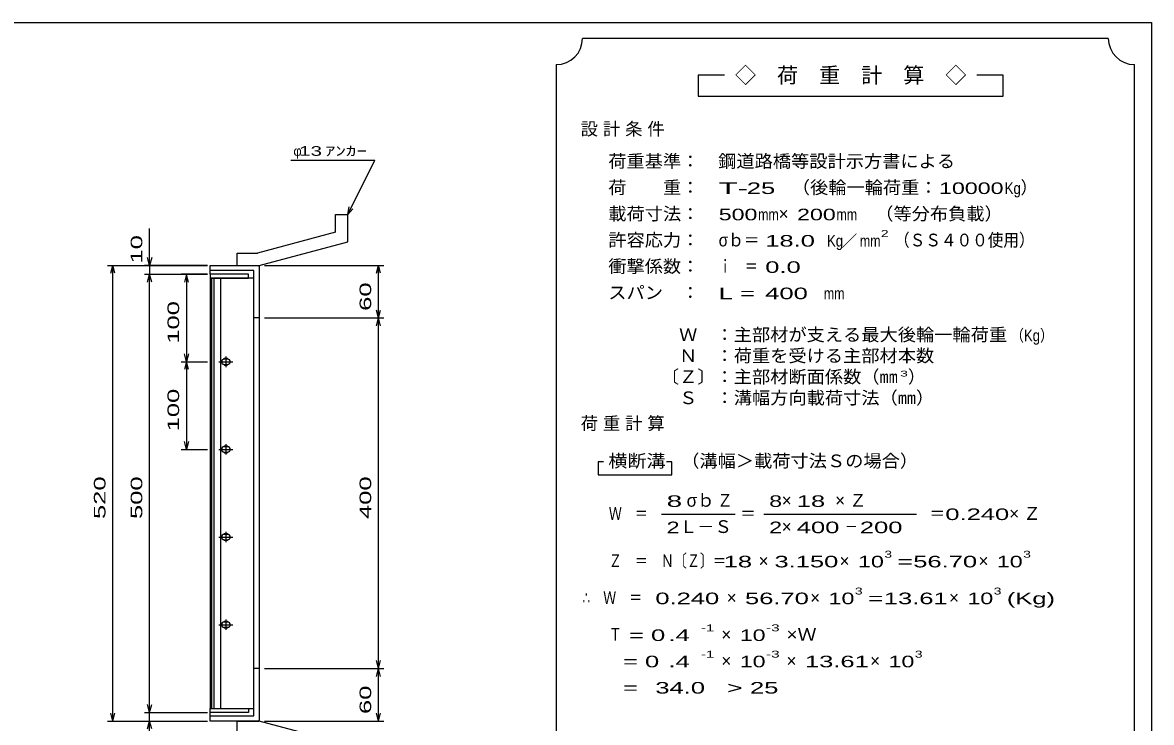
# Model space of a CAD drawing. Units: millimetres, scale not verified, with parts at other scales. Extents: x -1092 to 1039, y -770 to 632.
# Drawn here: x -250 to 1039, y -166 to 632 of the extents above; entities that cross this region are included whole.
import ezdxf
from ezdxf.enums import TextEntityAlignment as Align

# ---------------------------------------------------------------- set-up
doc = ezdxf.new("R2010")
doc.units = ezdxf.units.MM
doc.header["$LTSCALE"] = 6
for name, color, linetype, lineweight in [('0_2', 150, 'Continuous', 25), ('16', 3, 'Continuous', 25), ('19', 6, 'Continuous', 25), ('22', 4, 'Continuous', 25), ('54', 2, 'Continuous', 25)]:
    doc.layers.add(name, color=color, linetype=linetype, lineweight=lineweight)
doc.styles.add('ベクトル', font='')
doc.styles.get('ベクトル').set_extended_font_data('ベクトル')

msp = doc.modelspace()

# ---------------------------------------------------------------- linework, layer by layer
at = {"layer": '0_2'}
for p, q in [((-1037.4, 632.1), (1038.6, 632.1)), ((1038.6, 632.1), (1038.6, -687.9))]:
    msp.add_line(p, q, dxfattribs=at)
at = {"layer": '16'}
for p, q in [((8.4, 345.1), (-35.6, 345.1)), ((-35.6, 345.1), (-35.6, 340.6)), ((-35.6, 340.6), (8.4, 340.6)), ((-35.6, 340.6), (-35.6, -150.4)), ((14.4, 340.6), (-35.6, 340.6)), ((-34.1, 340.6), (-34.1, -150.4)), ((-31.1, -150.4), (-31.1, 340.6)), ((-23.6, 340.6), (-23.6, -150.4)), ((8.4, 340.6), (8.4, 345.1)), ((14.4, -150.4), (14.4, 340.6)), ((-25.6, 245.1), (-9.6, 245.1)), ((-15.6, 248.1), (-19.6, 248.1)), ((-17.6, 251.1), (-17.6, 239.1)), ((-19.6, 242.1), (-15.6, 242.1)), ((-25.6, 145.1), (-9.6, 145.1)), ((-15.6, 148.1), (-19.6, 148.1)), ((-19.6, 142.1), (-15.6, 142.1)), ((-17.6, 151.1), (-17.6, 139.1)), ((-25.6, 45.1), (-9.6, 45.1)), ((-15.6, 48.1), (-19.6, 48.1)), ((-19.6, 42.1), (-15.6, 42.1)), ((-17.6, 51.1), (-17.6, 39.1)), ((-17.6, -48.9), (-17.6, -60.9)), ((-25.6, -54.9), (-9.6, -54.9)), ((-15.6, -51.9), (-19.6, -51.9)), ((-19.6, -57.9), (-15.6, -57.9)), ((-35.6, -150.4), (8.4, -150.4)), ((-35.6, -154.9), (-35.6, -150.4)), ((-35.6, -150.4), (14.4, -150.4)), ((8.4, -150.4), (8.4, -154.9)), ((8.4, -154.9), (-35.6, -154.9))]:
    msp.add_line(p, q, dxfattribs=at)
for centre, radius, start, end in [((-19.6, 245.1), 3, 90, 270), ((-17.6, 245.1), 4, 46.6, 133.4), ((-15.6, 245.1), 3, 270, 90), ((-17.6, 245.1), 4, 226.6, 313.4), ((-19.6, 145.1), 3, 90, 270), ((-17.6, 145.1), 4, 46.6, 133.4), ((-17.6, 145.1), 4, 226.6, 313.4), ((-15.6, 145.1), 3, 270, 90), ((-19.6, 45.1), 3, 90, 270), ((-17.6, 45.1), 4, 46.6, 133.4), ((-17.6, 45.1), 4, 226.6, 313.4), ((-15.6, 45.1), 3, 270, 90), ((-17.6, -54.9), 4, 46.6, 133.4), ((-19.6, -54.9), 3, 90, 270), ((-17.6, -54.9), 4, 226.6, 313.4), ((-15.6, -54.9), 3, 270, 90)]:
    msp.add_arc(centre, radius, start, end, dxfattribs=at)
at = {"layer": '19'}
for p, q in [((107.4, 413.1), (121.4, 413.1)), ((107.4, 393.1), (107.4, 413.1)), ((121.4, 382.1), (121.4, 413.1)), ((107.4, 393.1), (18.4, 369.1)), ((20.4, 355.1), (121.4, 382.1)), ((-4.6, 369.1), (18.4, 369.1)), ((-4.6, 355.1), (-4.6, 369.1)), ((-35.6, 345.1), (-35.6, 355.1)), ((-35.6, 355.1), (19.4, 355.1)), ((14.4, 349.1), (-35.6, 349.1)), ((-4.6, 355.1), (20.4, 355.1)), ((14.4, -158.9), (14.4, 349.1)), ((19.4, 355.1), (20.4, 354.1)), ((20.4, 354.1), (20.4, -163.9)), ((20.4, 295.1), (14.4, 295.1)), ((20.4, -104.9), (14.4, -104.9)), ((-35.6, -164.9), (-35.6, -154.9)), ((-35.6, -158.9), (14.4, -158.9)), ((19.4, -164.9), (-35.6, -164.9)), ((-4.6, -164.9), (20.4, -164.9)), ((-4.6, -178.9), (-4.6, -164.9)), ((20.4, -163.9), (19.4, -164.9)), ((121.4, -191.9), (20.4, -164.9))]:
    msp.add_line(p, q, dxfattribs=at)
at = {"layer": '22'}
for p, q in [((56.4, 475.1), (152.4, 475.1)), ((121.4, 413.1), (152.4, 475.1)), ((121.4, 413.1), (123.2, 421.86)), ((121.4, 413.1), (127.4, 419.7)), ((-104.6, 355.1), (-104.6, 397.1)), ((-104.6, 355.1), (-107, 364.1)), ((-102.2, 364.1), (-104.6, 355.1)), ((-152.6, 355.1), (-38.6, 355.1)), ((-149, 346.1), (-146.6, 355.1)), ((-144.2, 346.1), (-146.6, 355.1)), ((-146.6, -164.9), (-146.6, 355.1)), ((-38.6, 355.1), (-110.6, 355.1)), ((-104.6, 355.1), (-104.6, 345.1)), ((26.4, 355.1), (162.6, 355.1)), ((154.2, 346.1), (156.6, 355.1)), ((159, 346.1), (156.6, 355.1)), ((156.6, 295.1), (156.6, 355.1)), ((-110.6, 345.1), (-38.6, 345.1)), ((-107, 336.1), (-104.6, 345.1)), ((-102.2, 336.1), (-104.6, 345.1)), ((-104.6, -154.9), (-104.6, 345.1)), ((-38.6, 345.1), (-68.6, 345.1)), ((-62.6, 345.1), (-65, 336.1)), ((-60.2, 336.1), (-62.6, 345.1)), ((-62.6, 345.1), (-62.6, 245.1)), ((156.6, 295.1), (154.2, 304.1)), ((156.6, 295.1), (159, 304.1)), ((26.4, 295.1), (162.6, 295.1)), ((154.2, 286.1), (156.6, 295.1)), ((159, 286.1), (156.6, 295.1)), ((156.6, -104.9), (156.6, 295.1)), ((-68.6, 245.1), (-38.6, 245.1)), ((-62.6, 245.1), (-65, 254.1)), ((-62.6, 245.1), (-65, 236.1)), ((-60.2, 254.1), (-62.6, 245.1)), ((-60.2, 236.1), (-62.6, 245.1)), ((-62.6, 245.1), (-62.6, 145.1)), ((-68.6, 145.1), (-38.6, 145.1)), ((-62.6, 145.1), (-65, 154.1)), ((-60.2, 154.1), (-62.6, 145.1)), ((156.6, -104.9), (154.2, -95.9)), ((156.6, -104.9), (159, -95.9)), ((26.4, -104.9), (162.6, -104.9)), ((154.2, -113.9), (156.6, -104.9)), ((159, -113.9), (156.6, -104.9)), ((156.6, -164.9), (156.6, -104.9)), ((-104.6, -154.9), (-107, -145.9)), ((-104.6, -154.9), (-102.2, -145.9)), ((-152.6, -164.9), (-38.6, -164.9)), ((-146.6, -164.9), (-149, -155.9)), ((-146.6, -164.9), (-144.2, -155.9)), ((-110.6, -154.9), (-38.6, -154.9)), ((-110.6, -164.9), (-38.6, -164.9)), ((-107, -173.9), (-104.6, -164.9)), ((-104.6, -164.9), (-104.6, -154.9)), ((-102.2, -173.9), (-104.6, -164.9)), ((-104.6, -206.9), (-104.6, -164.9)), ((26.4, -164.9), (162.6, -164.9)), ((156.6, -164.9), (154.2, -155.9)), ((156.6, -164.9), (159, -155.9))]:
    msp.add_line(p, q, dxfattribs=at)
at = {"layer": '54', "color": 4}
for p, q in [((989.4, 614.1), (389.4, 614.1)), ((359.4, 584.1), (359.4, -345.9)), ((1019.4, -345.9), (1019.4, 584.1)), ((551.4, 572.1), (521.4, 572.1)), ((521.4, 572.1), (521.4, 548.1)), ((869.4, 572.1), (839.4, 572.1)), ((869.4, 548.1), (869.4, 572.1)), ((521.4, 548.1), (869.4, 548.1)), ((413.4, 131.1), (407.4, 131.1)), ((407.4, 131.1), (407.4, 116.1)), ((491.4, 131.1), (485.4, 131.1)), ((491.4, 116.1), (491.4, 131.1)), ((407.4, 116.1), (491.4, 116.1)), ((479.4, 71.1), (563.4, 71.1)), ((596.4, 71.1), (770.4, 71.1))]:
    msp.add_line(p, q, dxfattribs=at)
for centre, start, end in [((359.4, 614.1), 270, 0), ((1019.4, 614.1), 180, 270)]:
    msp.add_arc(centre, 30, start, end, dxfattribs=at)

# ---------------------------------------------------------------- texts
at = {"layer": '22', "color": 2, "style": 'ベクトル', "width": 1.6}
for s, p in [(' 13 ', (59.4, 485.6)), ('ｱﾝｶｰ', (95.4, 485.6))]:
    msp.add_text(s, height=11, dxfattribs=at).set_placement(p, align=Align.MIDDLE_LEFT)
at = {"layer": '22', "color": 2, "style": 'ベクトル'}
msp.add_text('φ', height=11, dxfattribs=at).set_placement((59.4, 485.6), align=Align.MIDDLE_LEFT)
at = {"layer": '22', "color": 2, "style": 'ベクトル', "width": 1.65}
for s, p in [(' 10 ', (-119.6, 349.1)), (' 60 ', (141.6, 295.1)), (' 100 ', (-77.6, 257.6)), (' 100 ', (-77.6, 157.6)), (' 520 ', (-161.6, 57.6)), (' 500 ', (-119.6, 57.6)), (' 400 ', (141.6, 57.6)), (' 60 ', (141.6, -164.9))]:
    msp.add_text(s, height=13.2, rotation=90, dxfattribs=at).set_placement(p, align=Align.MIDDLE_LEFT)
at = {"layer": '54', "style": 'ベクトル'}
for s, height, p in [('◇\u3000荷\u3000重\u3000計\u3000算\u3000◇', 17.6, (563.4, 572.1)), ('）', 14.52, (889.2, 444)), ('×', 14.52, (613.2, 414)), ('／', 13.2, (684.9, 383.1)), ('）', 14.52, (760.8, 228)), ('σｂ', 14.52, (508.2, 87)), ('×', 14.52, (616.8, 87)), ('Ｌ－Ｓ', 14.52, (500.4, 57)), ('×', 14.52, (616.8, 57)), ('×', 14.52, (590.4, 18)), ('×', 14.52, (682.8, 18)), ('×', 14.52, (841.2, 18)), ('×', 14.52, (553.8, -24)), ('×', 14.52, (649.2, -24)), ('×', 14.52, (807.6, -24)), ('×', 14.52, (547.8, -66)), ('×', 14.52, (547.8, -96)), ('×', 14.52, (622.2, -96)), ('×', 14.52, (717.6, -96))]:
    msp.add_text(s, height=height, dxfattribs=at).set_placement(p, align=Align.MIDDLE_LEFT)
for s, height, width, p in [('荷重基準：\u3000', 14.52, 1.05, (418.8, 474)), ('鋼道路橋等設計示方書による', 14.52, 1.05, (544.2, 474)), ('荷\u3000\u3000重：\u3000', 14.52, 1.05, (418.8, 444)), ('（後輪一輪荷重：', 14.52, 1.05, (628.2, 444)), ('T-', 13.2, 2, (544.8, 443.1)), (' 25 ', 13.2, 1.65, (568.8, 443.1)), ('10000', 13.2, 1.5, (796.2, 443.1)), ('Kg', 13.2, 0.85, (871.2, 443.1)), ('載荷寸法：\u3000', 14.52, 1.05, (418.8, 414)), ('500', 13.2, 1.5, (544.8, 413.1)), ('mm', 13.2, 0.8, (589.8, 413.1)), ('200', 13.2, 1.5, (634.2, 413.1)), ('mm', 13.2, 0.8, (679.2, 413.1)), ('\u3000（等分布負載）', 14.52, 1.05, (702.6, 414)), ('許容応力：\u3000', 14.52, 1.05, (418.8, 384)), ('σｂ＝', 14.52, 0.9, (544.8, 384)), (' 18.0', 13.2, 1.65, (589.8, 383.1)), ('Kg', 13.2, 0.85, (668.4, 383.1)), ('mm', 13.2, 0.8, (705.9, 383.1)), ('2', 7.918, 1.5, (729.9, 391.5)), ('（ＳＳ４００使用）', 14.52, 0.9, (744.9, 384)), ('衝撃係数：\u3000', 14.52, 1.05, (418.8, 354)), ('ｉ\u3000＝', 14.52, 0.75, (544.8, 354)), (' 0.0', 13.2, 1.65, (589.8, 353.1)), ('スパン\u3000：\u3000', 14.52, 1.05, (418.8, 324)), ('L =', 13.2, 1.65, (544.8, 323.1)), (' 400 ', 13.2, 1.65, (589.8, 323.1)), ('mm', 13.2, 0.8, (664.8, 323.1)), ('\u3000Ｗ\u3000：主部材が支える最大後輪一輪荷重', 14.52, 1.05, (478.8, 276)), ('（Kg）', 13.2, 0.85, (877.8, 275.1)), ('\u3000Ｎ\u3000：荷重を受ける主部材本数', 14.52, 1.05, (478.8, 252)), ('〔Ｚ〕：主部材断面係数（㎜', 14.52, 1.05, (478.8, 228)), ('3', 6.598, 1.8, (751.8, 231.6)), ('\u3000Ｓ\u3000：溝幅方向載荷寸法（㎜）', 14.52, 1.05, (478.8, 204)), ('横断溝', 14.52, 1.1, (418.8, 132)), ('\u3000（溝幅＞載荷寸法Ｓの場合）', 14.52, 1.05, (481.2, 132)), ('8', 13.2, 1.8, (485.4, 86.1)), ('Ｚ', 14.52, 0.9, (543, 87)), ('8', 13.2, 1.5, (602.4, 86.1)), (' 18 ', 13.2, 1.65, (625.8, 86.1)), ('Ｗ\u3000＝', 14.52, 0.75, (419.4, 72)), ('0.240', 13.2, 1.65, (803.4, 71.1)), ('＝', 14.52, 0.9, (569.4, 72)), ('＝', 14.52, 0.9, (785.4, 72)), ('2', 13.2, 1.5, (485.4, 56.1)), ('2', 13.2, 1.5, (602.4, 56.1)), (' 400 ', 13.2, 1.65, (625.8, 56.1)), ('－', 14.52, 0.75, (688.8, 57)), (' 200 ', 13.2, 1.65, (697.8, 56.1)), ('Ｚ\u3000＝\u3000Ｎ〔Ｚ〕＝', 14.52, 0.75, (419.4, 18)), ('3', 7.918, 1.5, (733.8, 25.5)), ('3', 7.918, 1.5, (892.2, 25.5)), (' 18 ', 13.2, 1.65, (542.4, 17.1)), ('3.150', 13.2, 1.65, (608.4, 17.1)), ('10', 13.2, 1.5, (703.8, 17.1)), ('=', 13.2, 1.7, (748.8, 17.1)), ('56.70', 13.2, 1.65, (766.8, 17.1)), ('10', 13.2, 1.5, (862.2, 17.1)), ('3', 7.918, 1.5, (700.2, -16.5)), ('3', 7.918, 1.5, (858.6, -16.5)), ('∴\u3000Ｗ\u3000＝', 14.52, 0.75, (389.4, -24)), (' 0.240', 13.2, 1.65, (464.4, -24.9)), ('56.70', 13.2, 1.65, (574.8, -24.9)), ('10', 13.2, 1.5, (670.2, -24.9)), ('=', 13.2, 1.7, (715.2, -24.9)), ('13.61', 13.2, 1.65, (733.2, -24.9)), ('10', 13.2, 1.5, (828.6, -24.9)), ('(Kg)', 13.2, 1.65, (873.6, -24.9)), ('Ｔ', 14.52, 0.75, (419.4, -66)), (' = 0', 13.2, 1.65, (434.4, -66.9)), (' .4 ', 13.2, 1.65, (479.4, -66.9)), ('-1', 7.918, 1.65, (524.4, -58.5)), ('10', 13.2, 1.5, (568.8, -66.9)), ('-3', 7.918, 1.65, (598.8, -58.5)), ('×Ｗ', 14.52, 1.1, (622.2, -66)), ('  = 0', 13.2, 1.65, (419.4, -96.9)), ('-1', 7.918, 1.65, (524.4, -88.5)), ('10', 13.2, 1.5, (568.8, -96.9)), ('-3', 7.918, 1.65, (598.8, -88.5)), ('13.61', 13.2, 1.65, (643.2, -96.9)), ('10', 13.2, 1.5, (738.6, -96.9)), ('3', 7.918, 1.5, (768.6, -88.5)), (' .4 ', 13.2, 1.65, (479.4, -96.9)), ('  =', 13.2, 1.65, (419.4, -126.9)), (' 34.0', 13.2, 1.65, (464.4, -126.9)), ('>', 13.2, 1.7, (554.4, -126.9)), (' 25 ', 13.2, 1.65, (572.4, -126.9))]:
    msp.add_text(s, height=height, dxfattribs=dict(at, width=width)).set_placement(p, align=Align.MIDDLE_LEFT)
at = {"layer": '54', "char_height": 14.52, "attachment_point": 4, "style": 'ベクトル'}
for s, insert in [('\\T1.28;設計条件', (387.3, 510)), ('\\T1.28;荷重計算', (387.3, 174)), ('\\T1.42;×Ｚ', (677.7, 87)), ('\\T1.42;×Ｚ', (876.3, 72))]:
    msp.add_mtext(s, dxfattribs=dict(at, insert=insert))

doc.saveas('drawing.dxf')
